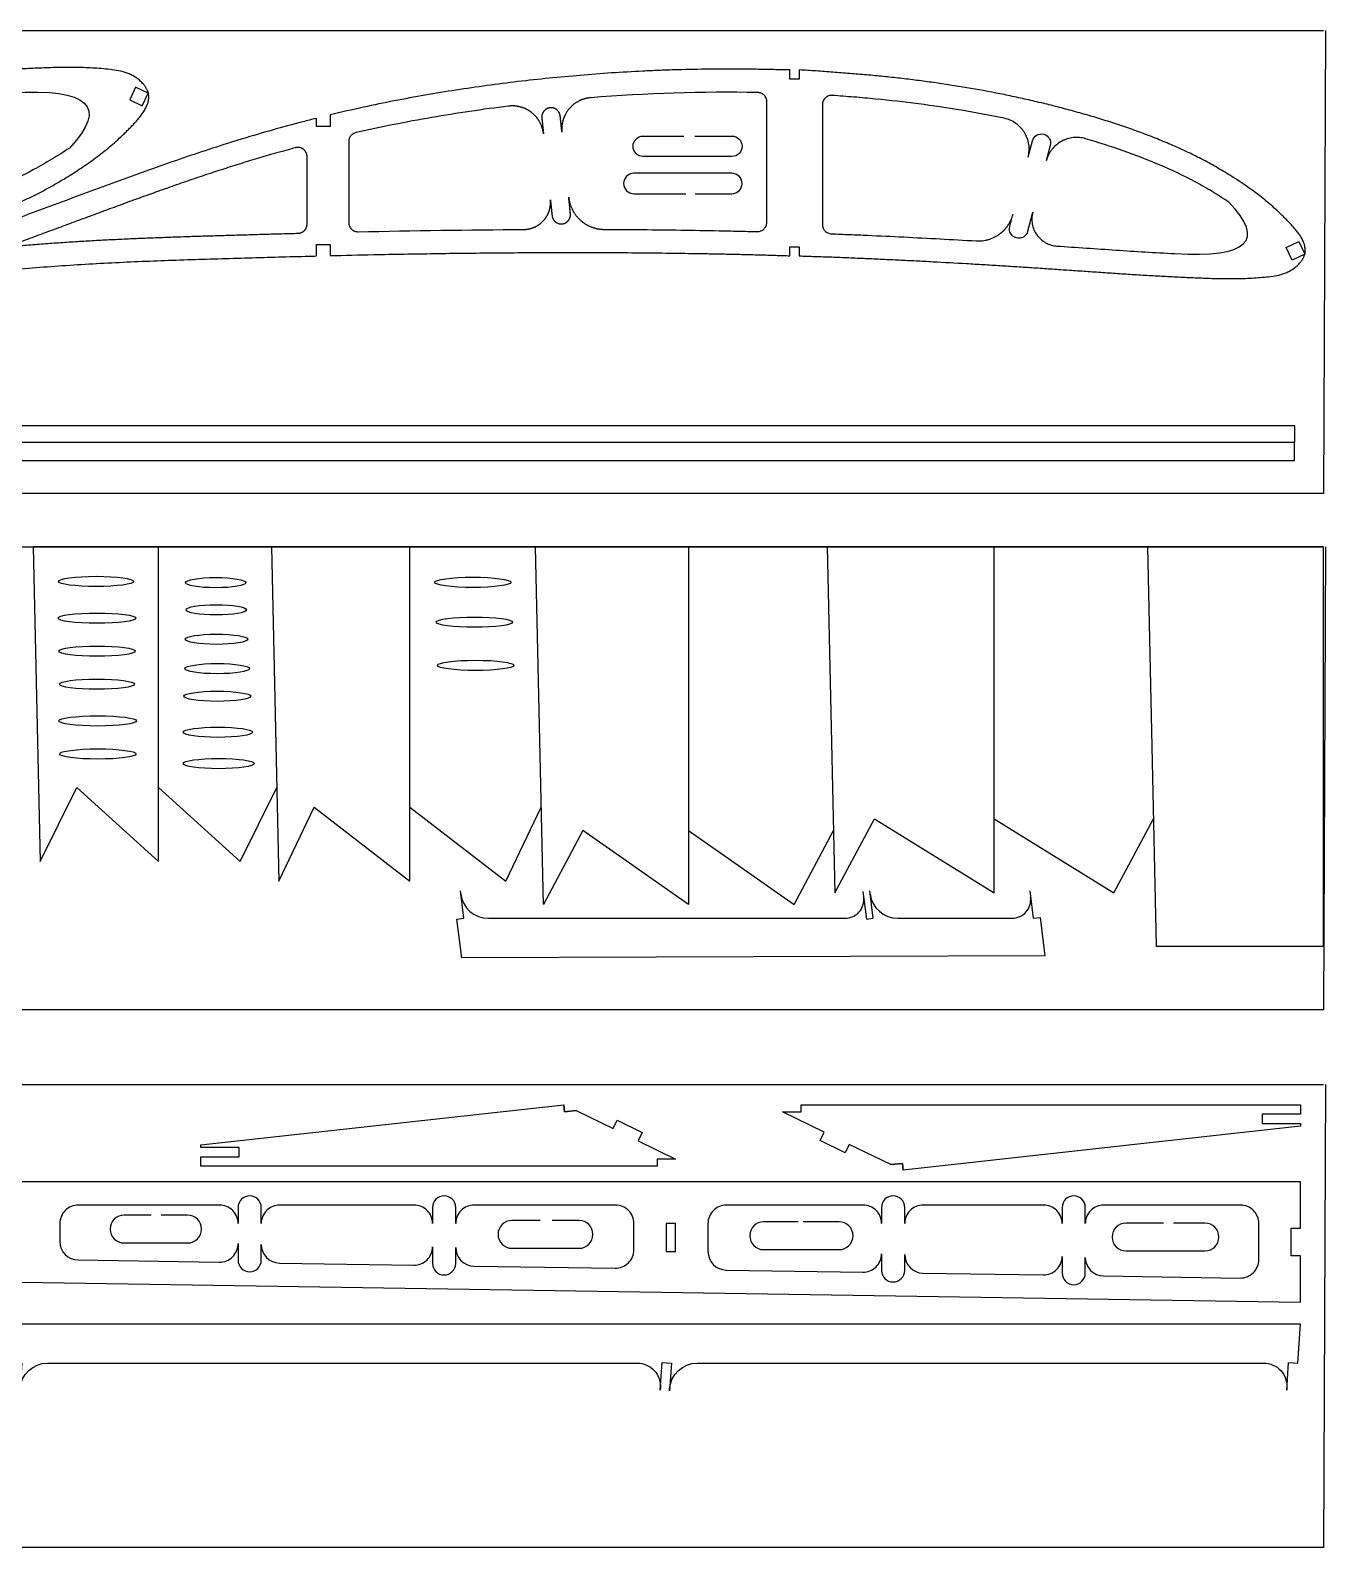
# Model space of a CAD drawing. Header units: millimetres. Extents: x 101 to 1723, y 193 to 880.
# Drawn here: x 821.4 to 1101.2, y 216.1 to 543.8 of the extents above; entities that cross this region are included whole.
import ezdxf

# ---------------------------------------------------------------- set-up
doc = ezdxf.new("R2010")
doc.units = ezdxf.units.MM
doc.layers.add('1.5mm轻木', color=30, linetype='Continuous')
doc.layers.add('2mm轻木', color=3, linetype='Continuous')

msp = doc.modelspace()

# ---------------------------------------------------------------- linework, layer by layer
for points in [[(1101.18, 543.81), (1100.7, 443.81), (100.7, 443.81), (100.7, 543.81), (1100.7, 543.81)], [(1101.18, 432.28), (1100.7, 332.28), (100.7, 332.28), (100.7, 432.28), (1100.7, 432.28)], [(1101.18, 316.12), (1100.7, 216.12), (100.7, 216.12), (100.7, 316.12), (1100.7, 316.12)]]:
    msp.add_lwpolyline(points)
at = {"layer": '1.5mm轻木', "linetype": 'Continuous', "lineweight": 25}
msp.add_line((1068.57, 495.6), (1068.57, 495.6), dxfattribs=at)
at = {"layer": '1.5mm轻木'}
for p, q in [((1094.53, 458.4), (569.43, 458.4)), ((1094.53, 454.9), (1094.53, 458.4)), ((569.43, 454.9), (1094.53, 454.9)), ((1094.43, 450.9), (1094.43, 454.9)), ((569.43, 450.9), (1094.43, 450.9))]:
    msp.add_line(p, q, dxfattribs=at)
at = {"layer": '1.5mm轻木', "linetype": 'Continuous', "lineweight": 25}
for points in [[(842.84, 528.8), (845.56, 527.53), (846.83, 530.25), (844.11, 531.51)], [(1092.66, 496.91), (1095.38, 498.18), (1096.65, 495.46), (1093.93, 494.19)]]:
    msp.add_lwpolyline(points, close=True, dxfattribs=at)
at = {"layer": '1.5mm轻木'}
for points in [[(1036.92, 516.46), (1037.83, 519.94, -1), (1041.7, 518.92), (1040.84, 515.66)], [(964.88, 520.97), (972.93, 520.97, -1), (972.93, 516.57), (953.77, 516.57, -1), (953.77, 520.97), (962.56, 520.97)], [(965.02, 508.54), (972.93, 508.54, 1), (972.93, 512.94), (951.73, 512.94, 1), (951.73, 508.54), (962.99, 508.54)], [(1037.89, 504.49), (1036.81, 500.4, -1), (1032.94, 501.42), (1033.64, 504.06)]]:
    msp.add_lwpolyline(points, format="xyb", dxfattribs=at)
at = {"layer": '1.5mm轻木', "linetype": 'Continuous', "lineweight": 25}
for points, knots in [([(627.5, 498.18), (627.5, 499.02), (627.5, 499.85), (627.5, 500.68), (626.5, 500.68), (625.5, 500.68), (624.5, 500.68), (624.5, 500.09), (624.5, 499.49), (624.5, 498.9), (622.77, 499.32), (616.44, 500.92), (607.87, 503.33), (598.82, 506.17), (589.82, 509.17), (580.89, 512.35), (571.98, 515.61), (565.31, 518.07), (558.63, 520.54), (551.96, 523), (545.28, 525.45), (539.71, 527.48), (535.25, 529.09), (531.9, 530.28), (528.56, 531.49), (525.21, 532.7), (521.88, 533.93), (518.55, 535.2), (515.25, 536.51), (513.05, 537.4), (511.96, 537.88), (511.96, 538.59), (511.96, 539.31), (511.96, 540.03), (513.06, 539.69), (515.27, 539.13), (518.61, 538.33), (521.97, 537.64), (525.35, 537.02), (528.74, 536.47), (532.14, 535.97), (535.54, 535.51), (538.95, 535.08), (542.37, 534.68), (546.93, 534.17), (552.64, 533.61), (559.51, 533.04), (566.39, 532.56), (573.27, 532.16), (580.17, 531.83), (587.07, 531.56), (593.97, 531.33), (600.87, 531.12), (610.08, 530.87), (617.96, 530.66), (623.53, 530.53), (624.5, 530.5), (624.5, 529.67), (624.5, 528.84), (624.5, 528), (625.5, 528), (626.5, 528), (627.5, 528), (627.5, 528.81), (627.5, 529.62), (627.5, 530.43), (630.14, 530.37), (637.38, 530.22), (646.93, 530.06), (656.13, 529.94), (663.04, 529.88), (669.94, 529.84), (676.84, 529.82), (683.73, 529.83), (690.62, 529.86), (697.51, 529.92), (704.39, 530.01), (710.12, 530.11), (714.7, 530.2), (718.13, 530.28), (720.99, 530.34), (723.28, 530.41), (725.56, 530.48), (727.85, 530.57), (729.56, 530.62), (730.13, 530.63), (730.13, 529.98), (730.13, 529.33), (730.13, 528.68), (730.8, 528.68), (731.47, 528.68), (732.13, 528.68), (732.13, 529.35), (732.13, 530.02), (732.13, 530.68), (733.32, 530.71), (735.14, 530.77), (737.59, 530.86), (739.51, 530.93), (741.42, 531.01), (743.34, 531.09), (745.25, 531.17), (747.8, 531.27), (750.99, 531.42), (754.81, 531.6), (758.63, 531.79), (763.72, 532.05), (768.81, 532.33), (773.89, 532.63), (777.7, 532.86), (781.51, 533.1), (785.32, 533.35), (789.13, 533.6), (792.93, 533.85), (796.74, 534.11), (800.54, 534.37), (804.34, 534.63), (808.15, 534.87), (811.95, 535.1), (815.12, 535.27), (817.66, 535.4), (819.56, 535.49), (821.46, 535.58), (823.37, 535.66), (825.27, 535.73), (827.17, 535.78), (829.08, 535.81), (830.98, 535.8), (832.88, 535.76), (834.79, 535.68), (836.69, 535.55), (838.58, 535.37), (840.47, 535.13), (842.01, 534.72), (843.17, 534.21), (843.86, 533.82), (844.39, 533.46), (844.89, 533.08), (845.37, 532.65), (845.74, 532.24), (845.95, 532), (846.09, 531.82), (846.23, 531.62), (846.35, 531.41), (846.46, 531.2), (846.58, 531), (846.69, 530.79), (846.77, 530.56), (846.84, 530.33), (846.89, 530.1), (846.92, 529.87), (846.96, 529.55), (846.96, 529.15), (846.91, 528.76), (846.85, 528.45), (846.79, 528.22), (846.72, 527.99), (846.61, 527.69), (846.46, 527.33), (846.24, 526.9), (845.93, 526.35), (845.49, 525.69), (844.91, 524.93), (844.29, 524.21), (843.65, 523.51), (842.99, 522.82), (842.31, 522.15), (841.41, 521.26), (840.25, 520.17), (838.82, 518.92), (837.35, 517.71), (835.85, 516.54), (833.8, 515.04), (831.17, 513.26), (827.93, 511.26), (824.61, 509.39), (821.22, 507.65), (817.77, 506.04), (814.26, 504.56), (810.72, 503.17), (807.13, 501.86), (803.52, 500.65), (799.89, 499.5), (796.23, 498.43), (792.55, 497.42), (788.85, 496.47), (785.14, 495.59), (781.42, 494.76), (776.43, 493.73), (770.17, 492.58), (763.88, 491.61), (758.82, 490.93), (755.03, 490.48), (751.22, 490.07), (747.41, 489.7), (743.6, 489.39), (739.78, 489.1), (735.96, 488.81), (733.41, 488.63), (732.13, 488.54), (732.13, 489.21), (732.13, 489.87), (732.13, 490.53), (731.47, 490.53), (730.8, 490.53), (730.13, 490.53), (730.13, 489.87), (730.13, 489.2), (730.13, 488.53), (729.61, 488.53), (727.91, 488.51), (725.02, 488.45), (721.46, 488.37), (717.91, 488.34), (714.35, 488.33), (709.61, 488.37), (704.87, 488.47), (700.13, 488.64), (695.39, 488.84), (689.47, 489.18), (682.38, 489.7), (675.29, 490.35), (668.22, 491.12), (661.16, 492), (654.12, 493.02), (644.76, 494.55), (635.89, 496.27), (629.38, 497.74), (627.5, 498.18)], [0, 0, 0, 0, 1, 1, 1, 2, 2, 2, 3, 3, 3, 3.023534, 3.086034, 3.117284, 3.148534, 3.211034, 3.242284, 3.273534, 3.304784, 3.336034, 3.367284, 3.398534, 3.414159, 3.429784, 3.445409, 3.461034, 3.476659, 3.492284, 3.507909, 3.523534, 3.523534, 3.523534, 4.523534, 4.523534, 4.523534, 4.530909, 4.538283, 4.545657, 4.553031, 4.560406, 4.56778, 4.575154, 4.582528, 4.589903, 4.597277, 4.612025, 4.626774, 4.641523, 4.656271, 4.67102, 4.685768, 4.700517, 4.715265, 4.730014, 4.759511, 4.765715, 4.765715, 4.765715, 5.765715, 5.765715, 5.765715, 6.765715, 6.765715, 6.765715, 7.765715, 7.765715, 7.765715, 7.782603, 7.8121, 7.826849, 7.841597, 7.856346, 7.871094, 7.885843, 7.900591, 7.91534, 7.930088, 7.944837, 7.952211, 7.959585, 7.96696, 7.970647, 7.974334, 7.981708, 7.98539, 7.98539, 7.98539, 8.98539, 8.98539, 8.98539, 9.98539, 9.98539, 9.98539, 10.98539, 10.98539, 10.98539, 10.993029, 10.997154, 11.00128, 11.005405, 11.00953, 11.013656, 11.017781, 11.026032, 11.034283, 11.042533, 11.050784, 11.067286, 11.075536, 11.083787, 11.092038, 11.100289, 11.108539, 11.11679, 11.125041, 11.133292, 11.141542, 11.149793, 11.158044, 11.166295, 11.17042, 11.174545, 11.178671, 11.182796, 11.186921, 11.191047, 11.195172, 11.199297, 11.203423, 11.207548, 11.211674, 11.215799, 11.219924, 11.22405, 11.226112, 11.228175, 11.229206, 11.230238, 11.2323, 11.233332, 11.233847, 11.234363, 11.234879, 11.235394, 11.23591, 11.236426, 11.236942, 11.237457, 11.237973, 11.238489, 11.239004, 11.23952, 11.240551, 11.241583, 11.242098, 11.242614, 11.24313, 11.243645, 11.244677, 11.245708, 11.246739, 11.248802, 11.250865, 11.252927, 11.25499, 11.257053, 11.259115, 11.261178, 11.265303, 11.269429, 11.273554, 11.27768, 11.281805, 11.290056, 11.298306, 11.306557, 11.314808, 11.323059, 11.331309, 11.33956, 11.347811, 11.356062, 11.364312, 11.372563, 11.380814, 11.389065, 11.397315, 11.405566, 11.413817, 11.430318, 11.44682, 11.455071, 11.463321, 11.471572, 11.479823, 11.488074, 11.496324, 11.504575, 11.512826, 11.512826, 11.512826, 12.512826, 12.512826, 12.512826, 13.512826, 13.512826, 13.512826, 14.512826, 14.512826, 14.512826, 14.519664, 14.535289, 14.550914, 14.566539, 14.582164, 14.597789, 14.629039, 14.644664, 14.660289, 14.691539, 14.722789, 14.754039, 14.785289, 14.816539, 14.847789, 14.879039, 14.941539, 14.966954, 14.966954, 14.966954, 14.966954]), ([(985.47, 535.28), (985.47, 534.61), (985.47, 533.94), (985.47, 533.28), (986.14, 533.28), (986.8, 533.28), (987.47, 533.28), (987.47, 533.94), (987.47, 534.6), (987.47, 535.27), (988.68, 535.2), (991.11, 535.04), (994.75, 534.77), (998.38, 534.49), (1002.01, 534.2), (1005.64, 533.84), (1009.26, 533.46), (1012.88, 533.02), (1017.69, 532.38), (1023.68, 531.45), (1029.64, 530.36), (1034.39, 529.37), (1037.93, 528.58), (1041.47, 527.74), (1044.99, 526.83), (1048.49, 525.87), (1051.97, 524.85), (1055.44, 523.76), (1058.88, 522.6), (1062.29, 521.36), (1065.67, 520.03), (1069.01, 518.61), (1072.3, 517.08), (1075.53, 515.42), (1078.69, 513.64), (1081.77, 511.73), (1084.28, 510.04), (1086.23, 508.61), (1087.66, 507.49), (1089.06, 506.34), (1090.42, 505.14), (1091.52, 504.1), (1092.38, 503.26), (1093.02, 502.61), (1093.65, 501.96), (1094.26, 501.29), (1094.85, 500.6), (1095.4, 499.88), (1095.82, 499.25), (1096.11, 498.72), (1096.31, 498.31), (1096.46, 497.96), (1096.55, 497.68), (1096.62, 497.46), (1096.67, 497.24), (1096.73, 496.95), (1096.78, 496.57), (1096.77, 496.19), (1096.75, 495.89), (1096.71, 495.67), (1096.67, 495.44), (1096.61, 495.23), (1096.54, 495.01), (1096.44, 494.81), (1096.33, 494.61), (1096.22, 494.41), (1096.11, 494.21), (1095.98, 494.02), (1095.85, 493.84), (1095.65, 493.61), (1095.3, 493.22), (1094.85, 492.81), (1094.37, 492.44), (1093.88, 492.1), (1093.22, 491.72), (1092.12, 491.23), (1090.65, 490.83), (1088.85, 490.6), (1087.05, 490.43), (1085.24, 490.31), (1083.42, 490.23), (1081.61, 490.19), (1079.8, 490.19), (1077.98, 490.21), (1076.17, 490.26), (1074.36, 490.33), (1072.54, 490.41), (1070.73, 490.49), (1068.92, 490.58), (1066.5, 490.7), (1063.48, 490.86), (1059.86, 491.08), (1056.24, 491.32), (1052.61, 491.56), (1048.99, 491.81), (1045.37, 492.06), (1041.74, 492.31), (1038.12, 492.55), (1034.49, 492.78), (1030.86, 493.01), (1027.23, 493.24), (1022.39, 493.52), (1017.55, 493.79), (1012.7, 494.05), (1009.07, 494.23), (1005.43, 494.4), (1002.4, 494.54), (999.97, 494.64), (998.15, 494.72), (996.33, 494.8), (994.51, 494.87), (992.69, 494.93), (990.34, 495.01), (988.6, 495.06), (987.47, 495.09), (987.47, 495.76), (987.47, 496.42), (987.47, 497.09), (986.8, 497.09), (986.14, 497.09), (985.47, 497.09), (985.47, 496.44), (985.47, 495.79), (985.47, 495.14), (984.97, 495.15), (983.37, 495.2), (981.24, 495.27), (979.06, 495.33), (976.89, 495.39), (974.17, 495.45), (970.9, 495.52), (966.54, 495.61), (961.09, 495.69), (954.55, 495.77), (948, 495.82), (941.45, 495.84), (934.9, 495.84), (928.34, 495.81), (921.78, 495.77), (915.22, 495.7), (906.47, 495.58), (896.78, 495.41), (889.28, 495.24), (886.16, 495.16), (886.16, 495.97), (886.16, 496.78), (886.16, 497.58), (885.16, 497.58), (884.16, 497.58), (883.16, 497.58), (883.16, 496.75), (883.16, 495.92), (883.16, 495.08), (882.91, 495.08), (878.28, 494.96), (871.46, 494.77), (862.71, 494.52), (856.15, 494.32), (849.59, 494.1), (843.04, 493.83), (836.49, 493.51), (829.94, 493.12), (823.4, 492.66), (816.88, 492.11), (811.45, 491.57), (807.11, 491.09), (803.86, 490.7), (800.62, 490.29), (797.38, 489.84), (794.15, 489.37), (790.92, 488.84), (787.71, 488.24), (784.51, 487.58), (781.34, 486.82), (779.23, 486.29), (778.19, 485.97), (778.19, 486.69), (778.19, 487.41), (778.19, 488.13), (779.23, 488.58), (781.32, 489.43), (784.46, 490.68), (787.62, 491.89), (790.78, 493.07), (793.96, 494.22), (797.14, 495.37), (800.33, 496.51), (804.57, 498.05), (809.86, 499.98), (816.21, 502.32), (822.55, 504.67), (828.89, 507.02), (835.23, 509.37), (843.69, 512.48), (852.19, 515.51), (860.74, 518.37), (869.34, 521.08), (876.83, 523.19), (882.17, 524.56), (883.16, 524.81), (883.16, 524.22), (883.16, 523.64), (883.16, 523.05), (884.16, 523.05), (885.16, 523.05), (886.16, 523.05), (886.16, 523.88), (886.16, 524.72), (886.16, 525.55), (888.55, 526.13), (895.35, 527.69), (904.41, 529.47), (913.31, 530.93), (920, 531.9), (926.71, 532.75), (933.43, 533.49), (940.17, 534.11), (946.91, 534.62), (952.54, 534.95), (957.04, 535.15), (961.55, 535.31), (966.06, 535.41), (970.56, 535.45), (973.95, 535.45), (977.33, 535.42), (980.71, 535.35), (983.42, 535.3), (985.01, 535.28), (985.47, 535.28)], [0, 0, 0, 0, 1, 1, 1, 2, 2, 2, 3, 3, 3, 3.008251, 3.016501, 3.024752, 3.033003, 3.041254, 3.049504, 3.057755, 3.066006, 3.082507, 3.099009, 3.10726, 3.11551, 3.123761, 3.132012, 3.140263, 3.148513, 3.156764, 3.165015, 3.173266, 3.181516, 3.189767, 3.198018, 3.206269, 3.214519, 3.22277, 3.231021, 3.235146, 3.239272, 3.243397, 3.247522, 3.251648, 3.25371, 3.255773, 3.257836, 3.259898, 3.261961, 3.264024, 3.266086, 3.267118, 3.268149, 3.26918, 3.269696, 3.270212, 3.270728, 3.271243, 3.272275, 3.273306, 3.273822, 3.274337, 3.274853, 3.275369, 3.275884, 3.2764, 3.276916, 3.277431, 3.277947, 3.278463, 3.278978, 3.279494, 3.280525, 3.282588, 3.283619, 3.284651, 3.286713, 3.288776, 3.292901, 3.297027, 3.301152, 3.305277, 3.309403, 3.313528, 3.317654, 3.321779, 3.325904, 3.33003, 3.334155, 3.33828, 3.342406, 3.346531, 3.354782, 3.363033, 3.371283, 3.379534, 3.387785, 3.396036, 3.404286, 3.412537, 3.420788, 3.429039, 3.437289, 3.44554, 3.462042, 3.470292, 3.478543, 3.486794, 3.495045, 3.49917, 3.503295, 3.507421, 3.511546, 3.515671, 3.519797, 3.527473, 3.527473, 3.527473, 4.527473, 4.527473, 4.527473, 5.527473, 5.527473, 5.527473, 6.527473, 6.527473, 6.527473, 6.530898, 6.538273, 6.54196, 6.545647, 6.553021, 6.560395, 6.56777, 6.582518, 6.597267, 6.612015, 6.626764, 6.641512, 6.656261, 6.671009, 6.685758, 6.700506, 6.730003, 6.75107, 6.75107, 6.75107, 7.75107, 7.75107, 7.75107, 8.75107, 8.75107, 8.75107, 9.75107, 9.75107, 9.75107, 9.75276, 9.782257, 9.797006, 9.811754, 9.826503, 9.841251, 9.856, 9.870748, 9.885497, 9.900245, 9.914994, 9.922368, 9.929742, 9.937117, 9.944491, 9.951865, 9.959239, 9.966614, 9.973988, 9.981362, 9.988736, 9.988736, 9.988736, 10.988736, 10.988736, 10.988736, 11.004361, 11.019986, 11.035611, 11.051236, 11.066861, 11.082486, 11.098111, 11.113736, 11.144986, 11.176236, 11.207486, 11.238736, 11.269986, 11.301236, 11.363736, 11.394986, 11.426236, 11.488736, 11.502785, 11.502785, 11.502785, 12.502785, 12.502785, 12.502785, 13.502785, 13.502785, 13.502785, 14.502785, 14.502785, 14.502785, 14.536959, 14.599459, 14.630709, 14.661959, 14.693209, 14.724459, 14.755709, 14.786959, 14.818209, 14.833834, 14.849459, 14.880709, 14.896334, 14.911959, 14.927584, 14.943209, 14.958834, 14.965218, 14.965218, 14.965218, 14.965218]), ([(817.28, 530.37), (834.09, 531.32), (838.27, 527.32), (829.83, 518.4), (829.83, 518.4), (829.83, 518.4), (829.83, 518.4), (828.57, 517.55), (827.3, 516.74), (824.72, 515.19), (823.41, 514.44), (819.45, 512.32), (816.75, 511.05), (812.62, 509.3), (811.24, 508.74), (808.44, 507.66), (807.04, 507.15), (802.8, 505.66), (799.94, 504.74), (797.05, 503.89)], [0, 0, 0, 0, 1, 1, 1, 2, 2, 2, 2.125, 2.125, 2.25, 2.25, 2.5, 2.5, 2.625, 2.625, 2.75, 2.75, 3, 3, 3, 3]), ([(945.35, 500.83), (950.86, 500.81), (956.37, 500.76), (964.64, 500.64), (967.39, 500.59), (971.53, 500.51), (972.9, 500.48), (975.66, 500.42), (977.04, 500.39), (978.42, 500.35), (978.55, 500.35), (978.68, 500.36), (978.94, 500.4), (979.07, 500.44), (979.32, 500.54), (979.44, 500.6), (979.66, 500.74), (979.77, 500.82), (980.05, 501.1), (980.21, 501.33), (980.36, 501.69), (980.4, 501.82), (980.46, 502.08), (980.47, 502.22), (980.47, 502.35), (980.47, 511.03), (980.47, 519.71), (980.47, 528.39), (980.47, 528.53), (980.46, 528.65), (980.41, 528.91), (980.37, 529.03), (980.27, 529.27), (980.21, 529.39), (980.07, 529.6), (979.99, 529.7), (979.81, 529.89), (979.71, 529.97), (979.49, 530.12), (979.38, 530.18), (979.03, 530.33), (978.77, 530.39), (978.51, 530.39), (966.46, 530.61), (954.43, 530.21), (942.41, 529.26)], [0, 0, 0, 0, 0.5, 0.5, 0.75, 0.75, 0.875, 0.875, 1, 1, 1, 1.125, 1.125, 1.25, 1.25, 1.375, 1.375, 1.5, 1.5, 1.75, 1.75, 1.875, 1.875, 2, 2, 2, 3, 3, 3, 3.125, 3.125, 3.25, 3.25, 3.375, 3.375, 3.5, 3.5, 3.625, 3.625, 3.75, 3.75, 4, 4, 4, 5, 5, 5, 5]), ([(1031.73, 524.82), (1025.61, 526.09), (1019.45, 527.11), (1010.17, 528.33), (1007.07, 528.68), (1002.41, 529.13), (1000.85, 529.27), (997.74, 529.52), (996.18, 529.64), (994.62, 529.76), (994.48, 529.77), (994.35, 529.77), (994.08, 529.73), (993.94, 529.7), (993.68, 529.61), (993.56, 529.55), (993.32, 529.41), (993.21, 529.33), (992.91, 529.05), (992.75, 528.82), (992.58, 528.44), (992.54, 528.31), (992.48, 528.04), (992.47, 527.9), (992.47, 527.77), (992.47, 519.13), (992.47, 510.5), (992.47, 501.87), (992.47, 501.74), (992.48, 501.62), (992.53, 501.37), (992.57, 501.24), (992.66, 501.01), (992.72, 500.89), (992.86, 500.68), (992.94, 500.58), (993.12, 500.39), (993.22, 500.31), (993.42, 500.16), (993.54, 500.1), (993.89, 499.94), (994.14, 499.88), (994.4, 499.87), (995.7, 499.83), (997.01, 499.77), (999.62, 499.66), (1000.92, 499.61), (1004.84, 499.44), (1007.45, 499.31), (1015.27, 498.93), (1020.49, 498.64), (1025.7, 498.34)], [0, 0, 0, 0, 0.5, 0.5, 0.75, 0.75, 0.875, 0.875, 1, 1, 1, 1.125, 1.125, 1.25, 1.25, 1.375, 1.375, 1.5, 1.5, 1.75, 1.75, 1.875, 1.875, 2, 2, 2, 3, 3, 3, 3.125, 3.125, 3.25, 3.25, 3.375, 3.375, 3.5, 3.5, 3.625, 3.625, 3.75, 3.75, 4, 4, 4, 4.125, 4.125, 4.25, 4.25, 4.5, 4.5, 5, 5, 5, 5]), ([(924.63, 527.44), (919.08, 526.75), (913.55, 525.93), (902.58, 524.03), (897.13, 522.95), (891.72, 521.72), (891.49, 521.67), (891.29, 521.58), (890.9, 521.34), (890.74, 521.19), (890.45, 520.84), (890.34, 520.64), (890.19, 520.22), (890.16, 519.99), (890.16, 519.77), (890.16, 513.95), (890.16, 508.12), (890.16, 502.3), (890.16, 502.17), (890.17, 502.04), (890.22, 501.78), (890.26, 501.65), (890.37, 501.4), (890.43, 501.29), (890.58, 501.07), (890.66, 500.96), (890.95, 500.69), (891.18, 500.54), (891.67, 500.35), (891.93, 500.3), (892.2, 500.3), (904.12, 500.57), (916.03, 500.74), (927.95, 500.81)], [0, 0, 0, 0, 0.5, 0.5, 1, 1, 1, 1.25, 1.25, 1.5, 1.5, 1.75, 1.75, 2, 2, 2, 3, 3, 3, 3.125, 3.125, 3.25, 3.25, 3.375, 3.375, 3.5, 3.5, 3.75, 3.75, 4, 4, 4, 5, 5, 5, 5]), ([(1036.91, 516.45), (1037.03, 516.9), (1037.1, 517.35), (1037.15, 518.26), (1037.13, 518.73), (1036.99, 519.63), (1036.88, 520.08), (1036.64, 520.72), (1036.55, 520.94), (1036.35, 521.35), (1036.13, 521.75), (1035.87, 522.13), (1035.59, 522.49), (1035.44, 522.67), (1034.97, 523.17), (1034.62, 523.47), (1033.87, 523.99), (1033.47, 524.22), (1032.62, 524.58), (1032.19, 524.72), (1031.73, 524.82)], [0, 0, 0, 0, 0.125, 0.125, 0.25, 0.25, 0.375, 0.375, 0.4375, 0.4375, 0.5, 0.5625, 0.5625, 0.625, 0.625, 0.75, 0.75, 0.875, 0.875, 1, 1, 1, 1]), ([(1049.32, 520.41), (1048.88, 520.54), (1048.44, 520.63), (1047.54, 520.71), (1047.08, 520.7), (1046.18, 520.6), (1045.75, 520.51), (1045.1, 520.3), (1044.88, 520.22), (1044.47, 520.04), (1044.27, 519.93), (1043.68, 519.6), (1043.31, 519.35), (1042.62, 518.75), (1042.31, 518.42), (1041.9, 517.89), (1041.77, 517.7), (1041.52, 517.32), (1041.41, 517.12), (1041.11, 516.51), (1040.95, 516.09), (1040.84, 515.65)], [0, 0, 0, 0, 0.125, 0.125, 0.25, 0.25, 0.375, 0.375, 0.4375, 0.4375, 0.5, 0.5, 0.625, 0.625, 0.75, 0.75, 0.8125, 0.8125, 0.875, 0.875, 1, 1, 1, 1]), ([(1068.57, 495.6), (1084.43, 494.67), (1088.33, 498.37), (1080.27, 506.7), (1080.27, 506.7), (1080.27, 506.7), (1080.27, 506.7), (1079.09, 507.5), (1077.88, 508.27), (1075.44, 509.73), (1074.21, 510.43), (1070.47, 512.43), (1067.92, 513.64), (1062.72, 515.85), (1060.08, 516.86), (1054.75, 518.74), (1052.05, 519.61), (1049.32, 520.41)], [0, 0, 0, 0, 1, 1, 1, 2, 2, 2, 2.125, 2.125, 2.25, 2.25, 2.5, 2.5, 2.75, 2.75, 3, 3, 3, 3]), ([(1025.7, 498.34), (1026.15, 498.31), (1026.59, 498.32), (1027.25, 498.4), (1027.47, 498.43), (1027.9, 498.52), (1028.12, 498.57), (1028.76, 498.76), (1029.17, 498.92), (1029.76, 499.21), (1029.96, 499.31), (1030.34, 499.54), (1030.52, 499.66), (1031.06, 500.05), (1031.4, 500.34), (1031.86, 500.82), (1032.01, 500.98), (1032.29, 501.32), (1032.42, 501.5), (1032.8, 502.05), (1033.01, 502.43), (1033.38, 503.24), (1033.53, 503.65), (1033.65, 504.09)], [0, 0, 0, 0, 0.125, 0.125, 0.1875, 0.1875, 0.25, 0.25, 0.375, 0.375, 0.4375, 0.4375, 0.5, 0.5, 0.625, 0.625, 0.6875, 0.6875, 0.75, 0.75, 0.875, 0.875, 1, 1, 1, 1]), ([(1037.9, 504.51), (1037.79, 504.09), (1037.72, 503.67), (1037.69, 502.82), (1037.72, 502.39), (1037.88, 501.55), (1038, 501.14), (1038.34, 500.35), (1038.55, 499.98), (1039.04, 499.29), (1039.33, 498.97), (1039.97, 498.4), (1040.31, 498.16), (1041.07, 497.74), (1041.46, 497.57), (1042.27, 497.33), (1042.7, 497.25), (1043.13, 497.23)], [0, 0, 0, 0, 0.125, 0.125, 0.25, 0.25, 0.375, 0.375, 0.5, 0.5, 0.625, 0.625, 0.75, 0.75, 0.875, 0.875, 1, 1, 1, 1]), ([(1043.13, 497.23), (1047.37, 496.94), (1051.61, 496.64), (1057.97, 496.22), (1060.09, 496.08), (1064.33, 495.83), (1066.45, 495.71), (1068.57, 495.6)], [0, 0, 0, 0, 0.5, 0.5, 0.75, 0.75, 1, 1, 1, 1])]:
    msp.add_open_spline(points, degree=3, knots=knots, dxfattribs=at)
for points, weights, knots in [([(942.41, 529.26), (941.96, 529.22), (941.52, 529.14), (940.65, 528.9), (940.23, 528.73), (939.43, 528.31), (939.05, 528.07), (938.53, 527.64), (938.36, 527.49), (938.03, 527.18), (937.88, 527.01), (937.45, 526.49), (937.2, 526.12), (936.77, 525.32), (936.59, 524.91), (936.4, 524.26), (936.34, 524.04), (936.26, 523.6), (936.22, 523.38), (936.16, 522.7), (936.16, 522.25), (936.21, 521.8), (936.08, 522.97), (935.96, 524.13), (935.84, 525.3), (935.76, 526.03), (935.33, 526.62), (934.66, 526.92), (934, 527.22), (933.27, 527.14), (932.68, 526.71), (932.08, 526.28), (931.78, 525.61), (931.86, 524.88), (931.98, 523.73), (932.1, 522.58), (932.22, 521.42), (932.17, 521.88), (932.08, 522.31), (931.82, 523.17), (931.64, 523.59), (931.2, 524.38), (930.95, 524.74), (930.52, 525.26), (930.36, 525.43), (930.04, 525.74), (929.87, 525.89), (929.34, 526.31), (928.97, 526.55), (928.16, 526.96), (927.74, 527.12), (927.1, 527.3), (926.88, 527.35), (926.43, 527.43), (926.21, 527.46), (925.53, 527.51), (925.08, 527.5), (924.63, 527.44)], [1, 1, 1, 1, 1, 1, 1, 1, 1, 1, 1, 1, 1, 1, 1, 1, 1, 1, 1, 1, 1, 1, 1, 1, 1, 0.910683602523, 0.910683602523, 1, 0.910683602523, 0.910683602523, 1, 0.910683602523, 0.910683602523, 1, 1, 1, 1, 1, 1, 1, 1, 1, 1, 1, 1, 1, 1, 1, 1, 1, 1, 1, 1, 1, 1, 1, 1, 1], [0, 0, 0, 0, 0.125, 0.125, 0.25, 0.25, 0.375, 0.375, 0.4375, 0.4375, 0.5, 0.5, 0.625, 0.625, 0.75, 0.75, 0.8125, 0.8125, 0.875, 0.875, 1, 1, 1, 2, 2, 2, 3.047198, 3.047198, 3.047198, 4.094395, 4.094395, 4.094395, 5.141593, 5.141593, 5.141593, 6.141593, 6.141593, 6.141593, 6.266593, 6.266593, 6.391593, 6.391593, 6.516593, 6.516593, 6.579093, 6.579093, 6.641593, 6.641593, 6.766593, 6.766593, 6.891593, 6.891593, 6.954093, 6.954093, 7.016593, 7.016593, 7.141593, 7.141593, 7.141593, 7.141593]), ([(816.42, 497.07), (821.77, 499.04), (827.12, 501.03), (837.81, 504.99), (843.16, 506.96), (853.89, 510.8), (859.29, 512.65), (869.32, 515.83), (873.96, 517.2), (878.63, 518.46), (879.25, 518.63), (879.87, 518.51), (880.37, 518.12), (880.88, 517.74), (881.16, 517.17), (881.16, 516.53), (881.16, 511.68), (881.16, 506.83), (881.16, 501.98), (881.16, 500.84), (880.36, 500.02), (879.21, 499.99), (874.46, 499.86), (869.71, 499.73), (859.56, 499.43), (854.16, 499.27), (843.37, 498.86), (837.98, 498.61), (827.19, 497.96), (821.81, 497.56), (816.42, 497.07)], [1, 1, 1, 1, 1, 1, 1, 1, 1, 1, 0.931053461795, 0.931053461795, 1, 0.931053461795, 0.931053461795, 1, 1, 1, 1, 0.810913826051, 0.810913826051, 1, 1, 1, 1, 1, 1, 1, 1, 1, 1], [0, 0, 0, 0, 0.25, 0.25, 0.5, 0.5, 0.75, 0.75, 0.96191, 0.96191, 0.96191, 1.87953, 1.87953, 1.87953, 2.79715, 2.79715, 2.79715, 3.79715, 3.79715, 3.79715, 5.341569, 5.341569, 5.341569, 5.561516, 5.561516, 5.811516, 5.811516, 6.061516, 6.061516, 6.311516, 6.311516, 6.311516, 6.311516]), ([(927.95, 500.81), (928.36, 500.81), (928.76, 500.86), (929.55, 501.03), (929.94, 501.16), (930.68, 501.49), (931.03, 501.69), (931.52, 502.05), (931.68, 502.18), (931.98, 502.45), (932.26, 502.74), (932.51, 503.05), (932.75, 503.38), (932.86, 503.55), (933.17, 504.08), (933.33, 504.45), (933.52, 505.02), (933.57, 505.22), (933.65, 505.62), (933.69, 505.82), (933.75, 506.42), (933.75, 506.82), (933.71, 507.23), (933.83, 506.09), (933.95, 504.95), (934.07, 503.81), (934.19, 502.64), (935.1, 501.9), (936.26, 502.02), (937.43, 502.15), (938.17, 503.06), (938.04, 504.22), (937.92, 505.4), (937.8, 506.58), (937.67, 507.76), (937.72, 507.29), (937.82, 506.83), (938.02, 506.15), (938.09, 505.93), (938.27, 505.49), (938.37, 505.27), (938.69, 504.64), (938.94, 504.24), (939.51, 503.49), (939.83, 503.14), (940.53, 502.51), (940.91, 502.23), (941.71, 501.73), (942.14, 501.52), (943.01, 501.18), (943.47, 501.05), (944.39, 500.87), (944.87, 500.83), (945.35, 500.83)], [1, 1, 1, 1, 1, 1, 1, 1, 1, 1, 1, 1, 1, 1, 1, 1, 1, 1, 1, 1, 1, 1, 1, 1, 1, 1, 0.804737854124, 0.804737854124, 1, 0.804737854124, 0.804737854124, 1, 1, 1, 1, 1, 1, 1, 1, 1, 1, 1, 1, 1, 1, 1, 1, 1, 1, 1, 1, 1, 1, 1], [0, 0, 0, 0, 0.125, 0.125, 0.25, 0.25, 0.375, 0.375, 0.4375, 0.4375, 0.5, 0.5625, 0.5625, 0.625, 0.625, 0.75, 0.75, 0.8125, 0.8125, 0.875, 0.875, 1, 1, 1, 2, 2, 2, 3.570796, 3.570796, 3.570796, 5.141593, 5.141593, 5.141593, 6.141593, 6.141593, 6.141593, 6.266593, 6.266593, 6.329093, 6.329093, 6.391593, 6.391593, 6.516593, 6.516593, 6.641593, 6.641593, 6.766593, 6.766593, 6.891593, 6.891593, 7.016593, 7.016593, 7.141593, 7.141593, 7.141593, 7.141593])]:
    msp.add_rational_spline(points, weights, degree=3, knots=knots, dxfattribs=at)
at = {"layer": '2mm轻木'}
for p, q in [((849.05, 432.28), (821.99, 432.28)), ((821.99, 432.28), (823.5, 364.28)), ((849.05, 364.28), (849.05, 432.28)), ((873.44, 432.28), (849.05, 432.28)), ((1100.7, 432.28), (873.44, 432.28)), ((873.44, 432.28), (875.04, 360.03)), ((903.38, 360.03), (903.38, 432.28)), ((932.19, 355.03), (930.47, 432.28)), ((963.54, 432.28), (963.54, 355.03)), ((993.52, 432.28), (995.18, 357.53)), ((1029.59, 357.53), (1029.59, 432.28)), ((1062.68, 432.28), (1064.6, 346.05)), ((1100.7, 346.05), (1100.7, 432.28)), ((823.5, 364.28), (831.42, 380.28)), ((831.42, 380.28), (849.05, 364.28)), ((849.05, 380.28), (866.68, 364.28)), ((866.68, 364.28), (874.59, 380.28)), ((875.04, 360.03), (882.66, 376.03)), ((882.66, 376.03), (903.38, 360.03)), ((903.38, 376.03), (924.11, 360.03)), ((924.11, 360.03), (931.73, 376.03)), ((940.7, 371.03), (932.19, 355.03)), ((963.54, 355.03), (940.7, 371.03)), ((963.54, 371.03), (986.37, 355.03)), ((986.37, 355.03), (994.88, 371.03)), ((995.18, 357.53), (1003.74, 373.53)), ((1003.74, 373.53), (1029.59, 357.53)), ((1029.59, 373.53), (1055.43, 357.53)), ((1055.43, 357.53), (1063.99, 373.53)), ((1064.6, 346.05), (1100.7, 346.05))]:
    msp.add_line(p, q, dxfattribs=at)
for points in [[(1037.25, 358), (1038.01, 352.05), (1039.49, 352.24), (1040.55, 343.91), (914.59, 343.53), (913.53, 351.86), (915.02, 352.05), (914.26, 358)], [(1001.21, 357.81), (1001.97, 351.86), (1003.46, 352.05), (1002.7, 358)], [(939.3, 310.51), (947.27, 306.62), (948.15, 308.42), (953.54, 305.79), (952.66, 303.99), (960.75, 300.04), (956.75, 300.04), (956.75, 298.54), (858.2, 298.54), (858.2, 300.54), (866.45, 300.54), (866.45, 302.54), (858.2, 302.54), (858.2, 303.15), (936.6, 311.72)], [(1007.22, 298.84), (998.26, 303.21), (997.39, 301.41), (991.99, 304.04), (992.87, 305.84), (983.88, 310.22), (987.88, 310.22), (987.88, 311.72), (1095.75, 311.72), (1095.75, 309.72), (1087.5, 309.72), (1087.5, 307.72), (1095.75, 307.72), (1095.75, 307.12), (1009.92, 297.63)]]:
    msp.add_lwpolyline(points, dxfattribs=at)
for points in [[(914.35, 357.29, 0.377596), (920.31, 352.05), (997.41, 352.05, 0.451804), (1001.37, 356.56)], [(1002.79, 357.29, 0.377596), (1008.74, 352.05), (1033.46, 352.05, 0.451804), (1037.43, 356.56)], [(847.48, 287.92), (841.62, 287.92, 1), (841.62, 281.92), (855.34, 281.92, 1), (855.34, 287.92), (849.6, 287.92)], [(931.52, 286.77), (925.4, 286.77, 1), (925.4, 280.77), (939.9, 280.77, 1), (939.9, 286.77), (934.08, 286.77)], [(987.22, 286.48), (979.77, 286.48, 1), (979.77, 280.48), (996.09, 280.48, 1), (996.09, 286.48), (988.35, 286.48)], [(1066.13, 286.2), (1058.06, 286.2, 1), (1058.06, 280.2), (1075.11, 280.2, 1), (1075.11, 286.2), (1068.3, 286.2)], [(1095.17, 255.98), (1095.75, 264.36), (569.49, 264.36), (568.92, 256.12), (570.92, 255.98), (570.5, 249.99), (570.53, 250.39, -0.394089), (576.51, 255.98), (681.84, 255.98, -0.434629), (686.82, 250.63), (686.79, 250.13), (687.2, 256.12), (689.2, 255.98), (688.78, 249.99), (688.81, 250.39, -0.394089), (694.8, 255.98), (812.15, 255.98)], [(812.15, 255.98, -0.434629), (817.14, 250.63), (817.1, 250.13), (817.52, 256.12), (819.51, 255.98), (819.1, 249.99), (819.12, 250.39, -0.394089), (825.11, 255.98), (952.48, 255.98, -0.434629), (957.47, 250.63), (957.44, 250.13), (957.85, 256.12), (959.85, 255.98), (959.43, 249.99), (959.46, 250.39, -0.394089), (965.45, 255.98), (1087.81, 255.98, -0.434629), (1092.8, 250.63), (1092.76, 250.13), (1093.18, 256.12), (1095.17, 255.98)]]:
    msp.add_lwpolyline(points, format="xyb", dxfattribs=at)
for points in [[(939.3, 310.51), (936.76, 310.23), (936.6, 311.72), (936.76, 310.23)], [(1007.22, 298.84), (1009.76, 299.12), (1009.92, 297.63), (1009.76, 299.12)], [(570.75, 295.11), (570.75, 289.11), (572.75, 289.11), (572.75, 283.11), (570.75, 283.11), (570.75, 277.31), (1095.75, 269.14), (1095.75, 279.11), (1093.75, 279.11), (1093.75, 285.11), (1095.75, 285.11), (1095.75, 295.11)], [(960.75, 286.11), (958.75, 286.11), (958.75, 280.11), (960.75, 280.11)]]:
    msp.add_lwpolyline(points, close=True, dxfattribs=at)
for points in [[(951.75, 280.45), (951.75, 286.11, 0.414214), (947.75, 290.11), (917.25, 290.11, 0.414214), (913.25, 286.11), (913.25, 289.61, 1), (908.25, 289.61), (908.25, 286.11, 0.414214), (904.25, 290.11), (875.25, 290.11, 0.414214), (871.25, 286.11), (871.25, 289.61, 1), (866.25, 289.61), (866.25, 286.11, 0.414214), (862.25, 290.11), (831.75, 290.11, 0.414214), (827.75, 286.11), (827.75, 282.25, 0.409664), (831.69, 278.25), (862.19, 277.78, 0.418778), (866.25, 281.78), (866.25, 278.18, 1), (871.25, 278.18), (871.25, 281.58, 0.409664), (875.19, 277.58), (904.19, 277.12, 0.418778), (908.25, 281.12), (908.25, 277.52, 1), (913.25, 277.52), (913.25, 280.92, 0.409664), (917.19, 276.92), (947.69, 276.45, 0.418778)], [(1086.75, 278.35), (1086.75, 286.11, 0.414214), (1082.75, 290.11), (1053.25, 290.11, 0.414214), (1049.25, 286.11), (1049.25, 289.61, 1), (1044.25, 289.61), (1044.25, 286.11, 0.414214), (1040.25, 290.11), (1014.25, 290.11, 0.414214), (1010.25, 286.11), (1010.25, 289.61, 1), (1005.25, 289.61), (1005.25, 286.11, 0.414214), (1001.25, 290.11), (971.75, 290.11, 0.414214), (967.75, 286.11), (967.75, 280.07, 0.409664), (971.69, 276.07), (1001.19, 275.62, 0.418778), (1005.25, 279.61), (1005.25, 276.01, 1), (1010.25, 276.01), (1010.25, 279.41, 0.409664), (1014.19, 275.41), (1040.19, 275.01, 0.418778), (1044.25, 279.01), (1044.25, 275.41, 1), (1049.25, 275.41), (1049.25, 278.81, 0.409664), (1053.19, 274.81), (1082.69, 274.35, 0.418778)]]:
    msp.add_lwpolyline(points, format="xyb", close=True, dxfattribs=at)
for centre, major_axis, ratio in [((835.58, 424.8), (8.12, 0), 0.135715), ((861.4, 424.53), (6.53, 0), 0.168794), ((916.95, 424.6), (8.26, 0), 0.133495), ((861.53, 418.66), (6.53, 0), 0.168794), ((835.74, 416.86), (8.42, 0), 0.130988), ((917.3, 416), (8.26, 0), 0.133495), ((861.58, 412.31), (6.74, 0), 0.163654), ((835.79, 409.73), (8.26, 0), 0.133495), ((861.74, 405.96), (6.97, 0), 0.158096), ((917.56, 406.67), (8.26, 0), 0.133495), ((835.74, 402.6), (8.12, 0), 0.135715), ((861.74, 399.99), (7.23, 0), 0.152408), ((835.9, 394.67), (8.42, 0), 0.130988), ((861.9, 392.22), (7.5, 0), 0.146942), ((835.95, 387.53), (8.26, 0), 0.133495), ((862.07, 385.45), (-7.7, 0), 0.143268)]:
    msp.add_ellipse(centre, major_axis=major_axis, ratio=ratio, dxfattribs=at)

doc.saveas('drawing.dxf')
